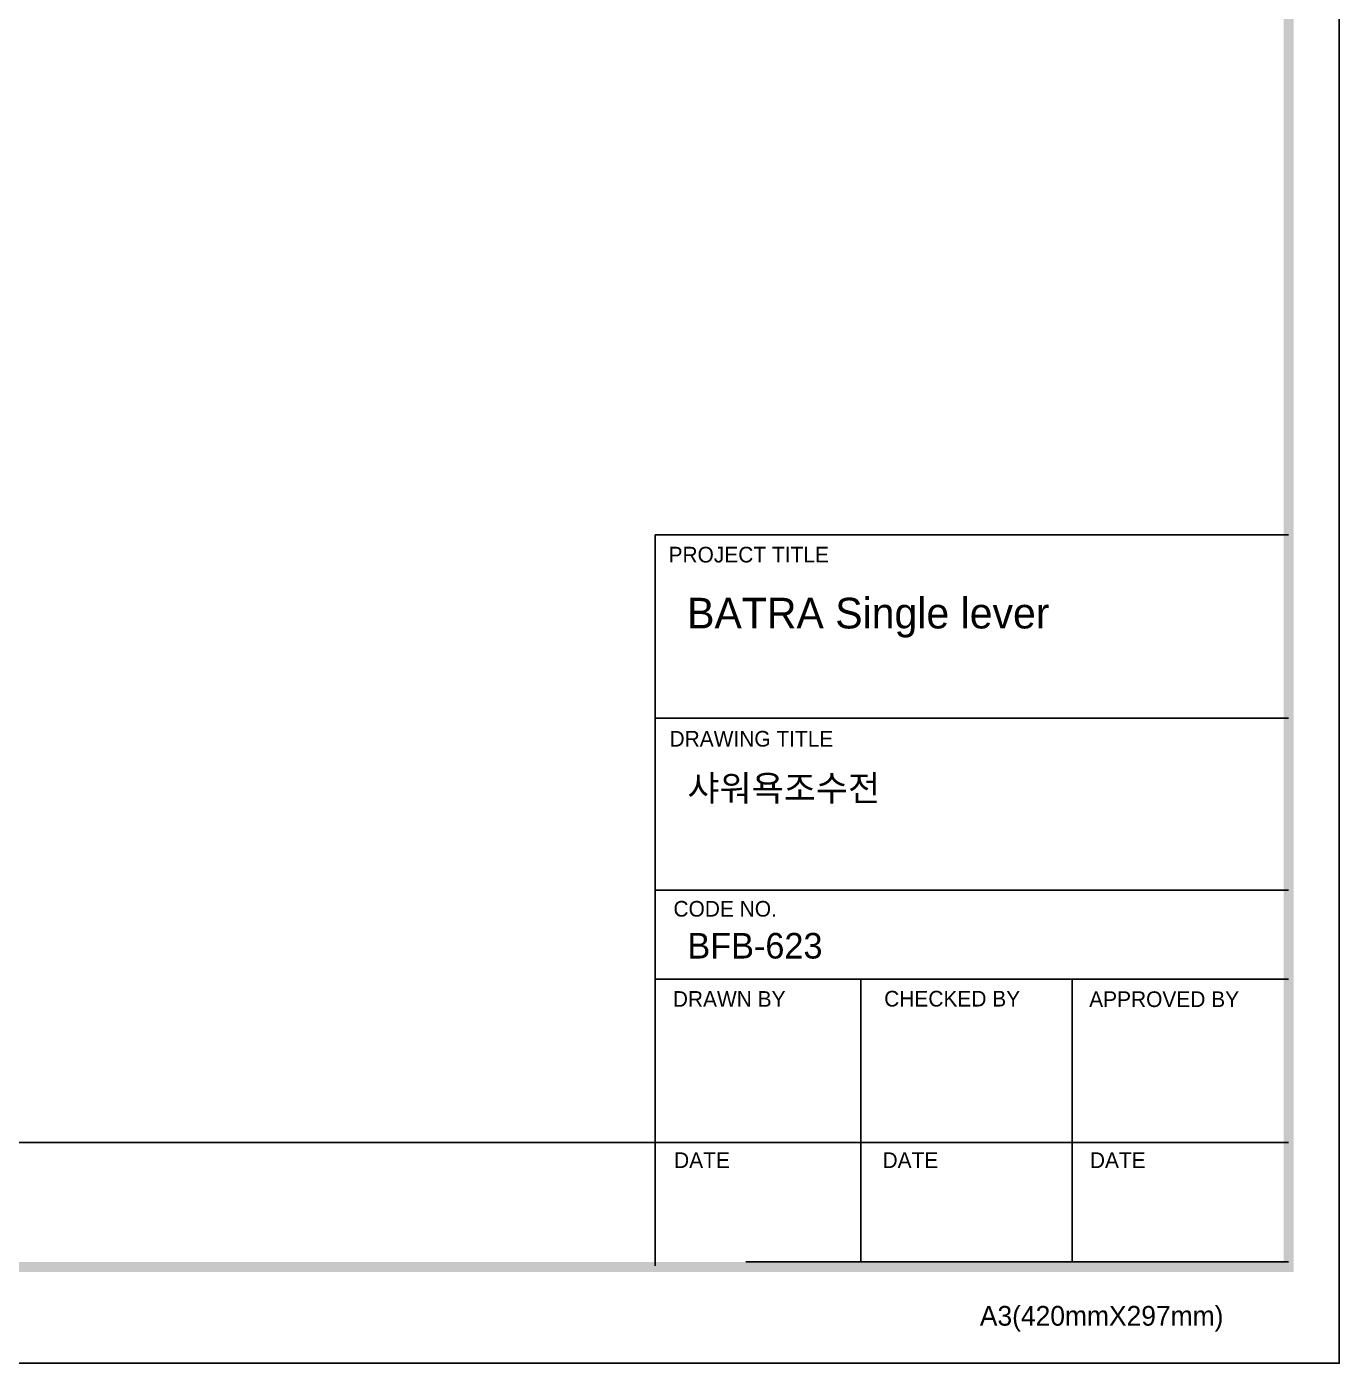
# Model space of a CAD drawing. Extents: x 16296660632 to 16296672895, y -37409619871 to -37409617326.
# Drawn here: x 16296672519.2 to 16296672895.4, y -37409618103.6 to -37409617720.5 of the extents above; entities that cross this region are included whole.
import ezdxf

# ---------------------------------------------------------------- set-up
doc = ezdxf.new("R2010")
doc.units = 0
doc.header["$LTSCALE"] = 10
doc.header["$MEASUREMENT"] = 0
doc.layers.get('0').update_dxf_attribs({"linetype": 'CONTINUOUS'})
doc.styles.add('Daelim Dimension', font='')
doc.styles.get('Daelim Dimension').set_extended_font_data('나눔고딕')

msp = doc.modelspace()

# ---------------------------------------------------------------- linework, layer by layer
at = {"color": 5, "ltscale": 40}
for p, q in [((16296672880.92189, -37409617866.138138), (16296672699.31609, -37409617866.138138)), ((16296672880.92189, -37409617918.63015), (16296672699.31609, -37409617918.63015)), ((16296672880.92189, -37409617918.63015), (16296672699.31609, -37409617918.63015)), ((16296672880.92189, -37409617968.009407), (16296672699.31609, -37409617968.009407)), ((16296672880.92189, -37409617968.009407), (16296672699.31609, -37409617968.009407)), ((16296672880.92189, -37409617993.477219), (16296672699.31609, -37409617993.477219)), ((16296672880.92189, -37409617993.477219), (16296672699.31609, -37409617993.477219)), ((16296672758.30323, -37409617993.477219), (16296672758.30323, -37409618074.549767)), ((16296672818.841141, -37409617993.477219), (16296672818.841141, -37409618074.549767)), ((16296672880.92189, -37409618040.309692), (16296672696.445551, -37409618040.309692)), ((16296672880.92189, -37409618040.309692), (16296672700.73097, -37409618040.309692)), ((16296672880.92189, -37409618074.549767), (16296672725.285231, -37409618074.549767))]:
    msp.add_line(p, q, dxfattribs=at)
at = {"color": 5, "ltscale": 0.5}
msp.add_line((16296672699.31609, -37409617866.138138), (16296672699.31609, -37409618075.648293), dxfattribs=at)
at = {"color": 5}
msp.add_line((16296671807.02898, -37409618040.309692), (16296672697.901211, -37409618040.309692), dxfattribs=at)
at = {"color": 2}
msp.add_lwpolyline([(16296671791.095221, -37409617325.708862), (16296672895.440769, -37409617325.708862), (16296672895.440769, -37409618103.587517), (16296671791.095221, -37409618103.587517)], close=True, dxfattribs=at)
at = {"ltscale": 0.5}
msp.add_lwpolyline([(16296671791.095221, -37409617325.708862), (16296672895.440769, -37409617325.708862), (16296672895.440769, -37409618103.587517), (16296671791.095221, -37409618103.587517)], close=True, dxfattribs=at)
at = {"color": 2}
msp.add_lwpolyline([(16296672895.440769, -37409618103.587517), (16296672895.440769, -37409617325.708862)], dxfattribs=at)
at = {"color": 5, "ltscale": 40}
for points in [[(16296672882.336769, -37409617338.812859), (16296672879.50701, -37409617338.812859), (16296672882.336769, -37409618077.379532), (16296672879.50701, -37409618074.549767)], [(16296672882.336769, -37409617338.812859), (16296672879.50701, -37409617338.812859), (16296672882.336769, -37409618077.379532), (16296672879.50701, -37409618074.549767)], [(16296672882.336769, -37409618077.379532), (16296672879.50701, -37409618074.549767), (16296671804.199221, -37409618077.379532), (16296671807.02898, -37409618074.549767)]]:
    msp.add_trace(points, dxfattribs=at)

# ---------------------------------------------------------------- texts
at = {"color": 5, "ltscale": 40, "style": 'Daelim Dimension'}
for s, height, p in [('PROJECT TITLE', 4.48417393, (16296672703.160629, -37409617874.042542)), ('DRAWING TITLE', 4.48417393, (16296672703.448111, -37409617926.818863)), ('CODE NO.', 4.4841739, (16296672704.572639, -37409617975.556267)), ('DRAWN BY', 4.4841739, (16296672704.39679, -37409618001.404137)), ('CHECKED BY', 4.4841739, (16296672764.98292, -37409618001.324623)), ('APPROVED BY', 4.48417393, (16296672823.741899, -37409618001.469482)), ('DATE', 4.4841739, (16296672704.74704, -37409618047.621132)), ('DATE', 4.4841739, (16296672764.506069, -37409618047.621132)), ('DATE', 4.4841739, (16296672823.948111, -37409618047.621132)), ('A3(420mmX297mm)', 5.65951467, (16296672792.40873, -37409618092.814346))]:
    msp.add_text(s, height=height, dxfattribs=at).set_placement(p)
at = {"attachment_point": 1, "style": 'Daelim Dimension'}
for s, insert, char_height, width in [('BATRA Single lever', (16296672708.494329, -37409617884.169518), 8.7902703, 141.27953418), ('샤워욕조수전 ', (16296672708.57189, -37409617935.04425), 7.33824, 123.4950755), ('BFB-623', (16296672708.57189, -37409617980.23735), 7.33824, 123.4950755)]:
    msp.add_mtext(s, dxfattribs=dict(at, insert=insert, char_height=char_height, width=width))

doc.saveas('drawing.dxf')
